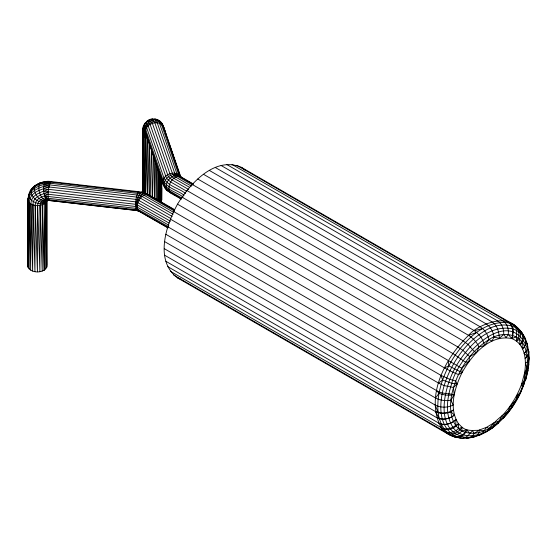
<?xml version="1.0" encoding="UTF-8"?>
<svg xmlns="http://www.w3.org/2000/svg" width="557" height="557" viewBox="0 0 557 557"><rect width="100%" height="100%" fill="white"/><g stroke="black" fill="none" stroke-linecap="round" stroke-linejoin="round"><path stroke-width="0.84" d="M29.319 193.314L27.864 200.353L27.85 266.267C30.092 273.842 44.755 273.842 47.004 266.267L46.927 200.436C43.202 206.229 33.873 203.256 30.022 198.926C24.612 188.482 42.207 179.639 50.882 181.547L138.749 191.671L138.366 191.552C135.671 197.192 135.003 204.252 136.117 210.393L139.382 211.2L136.117 210.393L48.633 200.395C45.785 199.719 42.29 201.648 42.269 204.795L42.214 271.05L40.027 205.345C39.944 200.687 44.943 199.886 48.153 198.292L136.298 208.409L168.284 226.657M28.574 197.909L28.031 198.953L27.85 266.267L28.177 264.833M173.074 214.32L142.23 196.51L138.888 195.222L49.469 184.882C40.55 187.124 28.289 190.257 28.323 201.738L28.177 267.694L27.864 200.353C27.878 188.586 40.431 184.743 49.949 183.211L139.835 193.634L143.978 195.235L173.324 212.175M168.806 225.202L136.173 206.563L48.09 196.454C44.038 198.64 37.507 199.524 37.618 205.554L37.423 271.795L35.195 205.401C35.07 197.986 43.119 196.879 48.153 194.247L136.298 204.363L169.036 223.044M42.269 204.795L44.198 270.173L45.389 203.096L45.904 201.55L47.248 200.297L46.273 202.135L46.677 267.694L46.816 201.098L44.198 203.932L40.027 205.345L39.902 271.607L37.618 205.554C33.942 205.484 28.901 204.475 27.864 200.353M173.624 275.005L444.458 431.369C449.109 433.868 454.825 432.065 458.488 428.632L458.502 423.724C448.288 408.17 454.686 387.923 462.038 372.57C471.883 355.213 489.506 333.935 511.883 338.6C525.529 343.961 526.831 361.263 524.402 373.684C525.634 383.125 520.308 391.606 516.179 399.696C505.61 417.423 484.569 440.503 461.802 431.09C449.945 423.724 449.325 407.439 451.616 395.164C456.218 372.821 469.454 351.732 488.99 339.603C500.095 331.728 519.013 332.195 524.513 346.503C528.12 354.767 527.876 364.111 526.365 372.828C525.523 377.005 524.854 381.35 521.533 384.358C517.195 396.006 510.651 406.728 502.108 415.766C496.12 420.277 491.023 425.854 486.658 431.717C480.851 434.906 474.543 437.224 467.971 438.143C461.196 438.693 454.338 437.572 448.35 434.251L177.516 277.88C154.254 260.453 166.056 225.188 177.516 204.168C189.986 183.733 214.633 155.876 241.355 167.309L512.189 323.68C519.674 328.164 524.959 335.704 527.249 344.059L528.788 351.92C529.791 361.298 528.349 370.774 525.62 379.763L524.513 380.48M172.19 216.478L140.594 198.236L138.004 197.234L49.023 186.971C40.919 189.679 29.291 192.165 29.361 203.006L29.131 269.031L28.323 201.738M170.79 218.532L137.245 199.538L48.633 189.338C41.503 192.262 30.83 194.177 30.927 204.085L30.656 270.173L29.361 203.006M170.47 221.206L136.66 201.968L48.341 191.817C42.255 194.706 32.8 196.161 32.919 204.899L32.64 271.05L30.927 204.085M35.195 205.401L34.945 271.607L32.919 204.899M191.378 186.115L175.58 176.987L172.809 174.592L154.762 122.7L150.773 119.212L147.521 121.015L145.878 122.812L144.729 124.956L144.04 125.172L143.093 128.681L142.731 193.028L142.703 133.603C139.842 119.372 159.629 112.305 163.835 127.462L180.879 177.154M188.746 189.547L172.19 179.995L168.381 176.701L150.063 124.288L150.077 121.141L149.06 119.957L148.19 120.221L147.744 121.363M136.5 210.518L46.927 200.269C43.446 195.166 42.311 187.277 45.173 181.707L51.265 181.666L45.173 181.707L40.062 182.884L34.945 185.843L30.969 190.167C30.043 197.394 40.424 205.261 46.718 200.812M161.627 180.593L161.53 201.383L160.576 202.72M157.102 200.429L157.366 167.643M46.273 202.135L45.716 269.031L45.389 203.096M143.135 192.708L143.831 136.319L144.402 132.211L143.546 127.511L144.145 127.323L144.729 124.956L146.623 127.539L163.946 178.045C168.005 186.372 178.748 188.029 185.516 193.404M160.931 176.757L160.583 201.85L160.562 175.204M154.881 198.389L155.556 160.402M144.172 193.147L145.293 135.971L145.683 134.272L146.366 134.599L144.806 132.086L144.145 127.323L145.69 129.53L163.006 180.043C166.919 188.287 177.391 190.034 184.082 195.249M159.72 173.638L159.107 201.272L159.051 172.036M145.76 193.523L147.264 136.416M236.913 165.38L507.747 321.744C515.037 323.986 523.448 330.907 519.493 339.359L516.555 341.086C523.134 331.749 515.079 322.454 505.025 322.538C483.734 322.037 466.843 338.83 455.313 354.997C446.415 368.205 440.002 383.32 438.157 399.216C437.586 405.691 437.635 412.264 439.271 418.592C440.239 421.545 441.952 424.364 441.179 427.595C445.99 435.024 454.693 437.008 462.818 438.178L465.408 437.412L470.393 437.37L475.657 436.396L477.572 434.857L479.041 432.629L479.243 430.032L486.595 427.316L494.122 422.714L498.94 421.134L502.108 415.766L508.214 411.344L509.857 406.589L516.179 399.696L516.562 395.783L519.493 393.416L520.322 393.43L525.912 378.76M147.779 194.358L149.192 143.295M152.5 197.728L153.683 155.507M49.469 199.984L48.633 200.395C47.519 194.254 48.187 187.187 50.882 181.547M150.077 195.73L151.407 149.666M143.121 130.568L143.511 126.523L145.105 123.048L145.878 122.812L148.12 125.75L166.55 178.379L170.79 182.042L186.588 191.162M146.31 134.766C142.683 129.628 145.878 122.032 151.81 120.43C161.161 117.388 164.642 128.249 166.111 135.149M181.324 199.183C174.738 194.999 165.882 192.165 163.006 184.088L145.69 133.583C144.479 130.164 147.514 127.316 146.77 123.863M170.345 271.231L441.179 427.595C445.892 430.095 451.692 428.598 455.696 425.423L455.995 419.532C451.435 423.731 444.347 426.008 438.568 422.986L167.727 266.622M454.575 436.897C448.872 435.553 446.122 430.011 441.179 427.595C424.657 396.222 445.447 357.517 468.59 335.363C477.955 323.171 521.505 308.453 511.883 338.6L508.214 334.451C508.966 329.396 507.357 323.624 502.839 320.79L232.004 164.426M488.99 428.396L486.595 427.316L483.97 430.909C476.688 429.043 468.465 432.733 462.038 427.268C459.226 431.605 454.059 434.766 448.768 433.806L448.35 434.251C452.897 436.744 458.508 434.725 461.802 431.09L462.038 427.268L458.502 423.724L455.696 425.423M146.623 127.539L148.12 125.75L148.496 122.157L147.521 121.015L146.686 121.28L146.045 122.916M466.293 438.074C469.628 438.561 472.635 436.242 474.279 433.513L472.51 430.784L467.776 435.832L465.408 437.412C432.434 430.735 444.521 385.291 456.608 365.301C468.124 346.343 487.953 324.07 512.524 328.783C520.147 331.053 531.058 341.288 522.598 348.821C520.962 343.801 524.694 339.129 522.828 334.242C520.565 330.635 517.634 327.258 513.826 325.253M523.455 385.938L523.274 386.621L522.285 386.976L521.533 384.358L524.353 383.682L524.59 382.868L520.37 393.054C516.186 402.495 509.954 411.045 502.915 418.592L508.402 412.375L508.214 411.344M144.333 125.903L144.514 124.559M525.62 379.763L527.583 371.679L528.718 360.024L528.37 354.099L527.333 348.682L527.702 346.252L525.912 341.204M525.912 341.914C529.129 345.368 527.437 350.555 524.207 353.34L527.11 356.195L525.14 358.402C527.911 356.522 529.61 353.061 528.342 349.803L528.788 351.92L528.37 354.099L527.11 356.195M146.658 135.908L144.096 132.998L143.288 130.888L143.671 129.906L144.172 129.753L145.37 131.591L163.946 185.864C158.209 176.541 175.044 168.117 180.468 176.673C171.911 168.249 156.594 184.499 168.36 191.392L170.01 191.998M516.555 341.086C515.935 335.189 518.713 327.384 512.189 323.68L510.644 323.728M173.624 211.542L444.458 367.905L452.938 372.243L458.488 374.583L462.038 372.57L461.802 368.302L468.743 361.765L469.767 356.647L476.493 352.588L479.041 346.858C476.674 342.186 473.046 338.127 468.59 335.363L197.749 178.992M143.177 128.925C141.938 132.267 144.193 135.741 147.152 137.245M484.785 432.295C490.083 430.436 494.435 426.377 498.606 422.721L498.94 421.134M161.857 179.939L161.53 201.383L161.516 178.184M180.217 176.186L162.964 125.374L161.043 122.429M521.533 384.358L524.402 373.684L527.11 367.787L528.37 366.346L528.788 364.731L528.342 363.046M527.966 370.308L527.583 371.679L524.402 373.684L526.128 374.046L527.333 372.96L527.702 371.651M154.992 118.857L156.023 120.068L154.762 122.7L150.063 124.288L148.12 125.75M507.9 412.876L512.524 406.645L520.37 393.054M215.322 167.518L486.164 323.882C490.682 326.743 493.349 331.868 494.01 337.082L491.998 341.037L488.99 339.603C487.786 334.478 484.771 329.674 480.273 326.841L209.432 170.477M31.241 190.466C32.926 186.379 37.047 184.36 40.821 182.619L41.963 182.807M30.969 190.167L36.609 184.833M192.381 184.931L177.328 176.242L175.1 174.313L157.192 122.693L158.285 120.667L157.297 119.504M483.97 430.909L482.787 433.047L481.109 434.502L479.048 435.17L483.351 433.012M180.997 198.619L167.093 190.257C162.547 182.647 174.557 170.567 181.443 177.516L178.727 174.738L161.405 124.232L161.871 123.403M193.258 184.332L178.964 176.082L177.23 174.585L159.455 123.215L160.277 121.802L159.358 120.723M164.677 241.634L435.518 397.997C440.183 400.476 445.697 401.144 450.871 400.211L454.192 394.662L453.468 387.519L457.06 383.989L455.696 381.023L449.854 379.359L441.179 375.474L170.345 219.103M519.493 339.359L520.099 344.623C522.473 341.483 523.712 337.257 522.257 333.455C513.526 321.486 495.932 323.728 484.785 330.844C467.093 341.587 454.338 359.14 446.742 378.168C439.389 396.661 435.101 427.087 457.318 437.015C461.481 436.423 464.837 433.395 466.717 429.753L469.767 433.548M508.214 334.451L506.09 337.563L503.702 334.485C504.022 329.319 502.073 323.694 497.547 320.832L226.706 164.468M479.041 346.858L484.472 345.639L488.99 339.603M522.598 348.821C530.271 341.288 521.686 332.014 516.081 326.555L516.443 326.82M435.518 397.997L439.027 393.333C443.832 395.087 449.165 395.916 454.192 394.662C448.399 393.395 441.966 394.05 436.667 390.645L165.833 234.281M524.207 353.34L526.156 351.168M458.502 423.724C455.166 427.853 449.701 430.47 444.368 429.412L441.262 424.204L438.568 422.986M497.652 423.696L503.639 417.841L503.702 416.518L502.108 415.766M520.099 344.623L522.285 342.576M494.01 337.082L499.357 338.322L503.702 334.485M455.995 419.532C452.228 423.355 446.575 425.374 441.262 424.204M498.606 422.721L492.332 427.999L490.654 428.451M512.524 406.645L512.398 405.705L509.857 406.589M164.677 255.238L435.518 411.602C440.253 414.088 446.025 413.837 450.871 411.804L454.394 415.007C449.687 419.198 442.362 420.535 436.667 417.625L165.833 261.261M167.727 226.727L438.568 383.098L442.585 380.083L451.824 383.272L457.06 383.989M450.871 411.804L453.454 409.952C448.211 413.552 441.374 413.67 435.518 411.602L439.271 418.592C444.514 419.874 450.258 418.46 454.394 415.007M474.279 433.513L479.243 430.032M49.023 200.513L48.243 200.325C40.779 204.022 33.302 193.683 34.45 186.783L38.99 184.402L44.275 183.183L49.949 183.211L44.685 182.278L39.443 183.483C37.228 189.443 40.807 201.829 48.633 200.395M143.003 193.119L141.659 192.123C136.869 196.217 134.836 204.774 137.245 210.595L138.004 210.776M444.458 367.905L448.761 365.9L462.038 372.57M46.927 200.269L48.341 199.636L136.66 209.787L168.207 227.722M516.179 336.908L511.883 338.6C513.289 332.808 513.526 325.281 507.747 321.744M47.693 200.541L48.243 200.325M458.488 428.632L462.038 427.268M468.59 335.363L476.618 332.466C480.496 335.899 483.587 340.466 484.472 345.639M47.31 200.541L44.832 202.045L44.198 203.932L44.198 270.173M163.835 127.462L163.486 127.574L164.155 129.447M475.657 436.396L473.415 437.134L471.006 437.015M461.802 431.09L466.717 429.753C465.318 436.291 456.573 439.522 451.288 435.309M203.542 174.32L474.376 330.691L482.606 328.546M174.348 209.529L148.768 194.755L144.702 193.063C138.526 195.222 133.52 206.744 139.194 211.347L167.782 227.848M149.882 119.49L152.59 118.822L154.762 122.7L159.455 123.215L162.895 125.68M468.743 361.765L465.582 362.287L452.792 353.479L181.951 197.108M37.618 205.554L40.027 205.345M44.685 182.278L50.429 182.076L140.782 192.576L145.732 194.49L174.32 210.992M51.265 181.666L45.723 181.491M43.885 184.806L49.469 184.882M43.676 186.832L49.023 186.971M43.669 189.129L48.633 189.338M43.85 191.545L48.341 191.817M45.173 181.707L50.429 182.076M44.219 193.927L48.153 194.247M44.755 196.127L48.09 196.454M46.154 199.399L48.341 199.636M453.468 387.519L444.201 385.59L438.568 383.098M45.409 197.986L48.153 198.292M138.366 191.552L142.418 192.311M452.792 436.18L454.428 436.5M141.659 192.123L145.802 193.356M140.594 211.778C131.786 208.06 142.223 189.986 149.847 195.758M436.667 417.625L439.271 418.592M458.947 437.607L460.193 438.087M516.562 395.783L518.734 396.312M177.516 277.88L180.475 279.168M164.294 248.659L435.128 405.023C440.684 407.884 447.64 407.884 453.189 405.023L450.871 400.211M144.702 193.063L174.452 209.961M142.87 166.494L142.703 133.603L143.831 136.319L147.111 138.366L147.431 194.4M476.493 352.588L474.279 351.474L467.971 344.414L462.999 340.78L192.158 184.416M448.768 433.806L444.458 431.369L444.368 429.412M221.115 165.506L491.956 321.869C497.631 325.302 498.933 332.223 499.357 338.322M193.154 183.901L180.364 176.513C172.684 174.668 165.352 187.368 170.79 193.098M189.624 187.389L173.826 178.268L170.519 175.406L152.326 123.243L151.81 120.43M186.867 190.487L457.701 346.851L462.818 350.318L469.767 356.647M183.1 196.969C176.562 191.949 166.432 190.16 162.686 182.104M181.826 197.993L169.036 190.605L164.259 186.477M461.802 368.302L177.516 204.168M516.179 399.696L516.701 399.996M448.281 433.576L449.784 434.446M519.361 330.336L520.844 331.213M241.355 167.309L245.247 170.191M474.376 330.691L476.618 332.466M150.077 121.141L152.326 123.243M146.86 135.393L144.402 132.211L144.806 132.086L145.997 134.174M436.667 390.645L439.027 393.333M522.932 335.07L525.293 338.559M148.496 122.157L150.063 124.288M525.947 342.033L527.249 344.059M145.273 132.636L146.289 134.676M160.277 121.802L161.405 124.232M158.285 120.667L159.455 123.215M156.023 120.068L157.192 122.693M435.128 405.023L438.108 412.312M527.11 367.787L525.411 363.324C527.59 362.043 529.839 359.537 528.858 356.842M524.026 336.588L524.569 338.113M527.333 348.682C509.975 302.931 457.784 356.083 451.824 383.272C447.18 397.245 444.486 414.143 452.904 427.247C462.359 441.088 482.501 435.915 493.516 426.836L494.122 422.714M169.182 144.11L180.357 176.694M441.179 375.474L442.585 380.083M144.75 130.435L145.69 133.583M162.964 125.374L163.312 126.843M144.841 128.138L145.37 131.591M448.35 360.532L448.761 365.9M528.391 350.214L528.572 353.639M145.53 125.903L145.69 129.53M158.285 169.363L158.975 200.416M156.371 163.974L156.99 200.402M154.31 157.178L154.693 198.417M151.81 151.274L152.207 196.879M149.346 143.274L149.736 195.82M161.809 187.834L161.857 199.956M145.245 137.468L145.468 193.516M143.831 136.319L143.964 193.23M46.537 200.04L46.677 264.833M28.031 198.953L28.128 243.158M142.968 135.003L143.024 192.764"/></g></svg>
